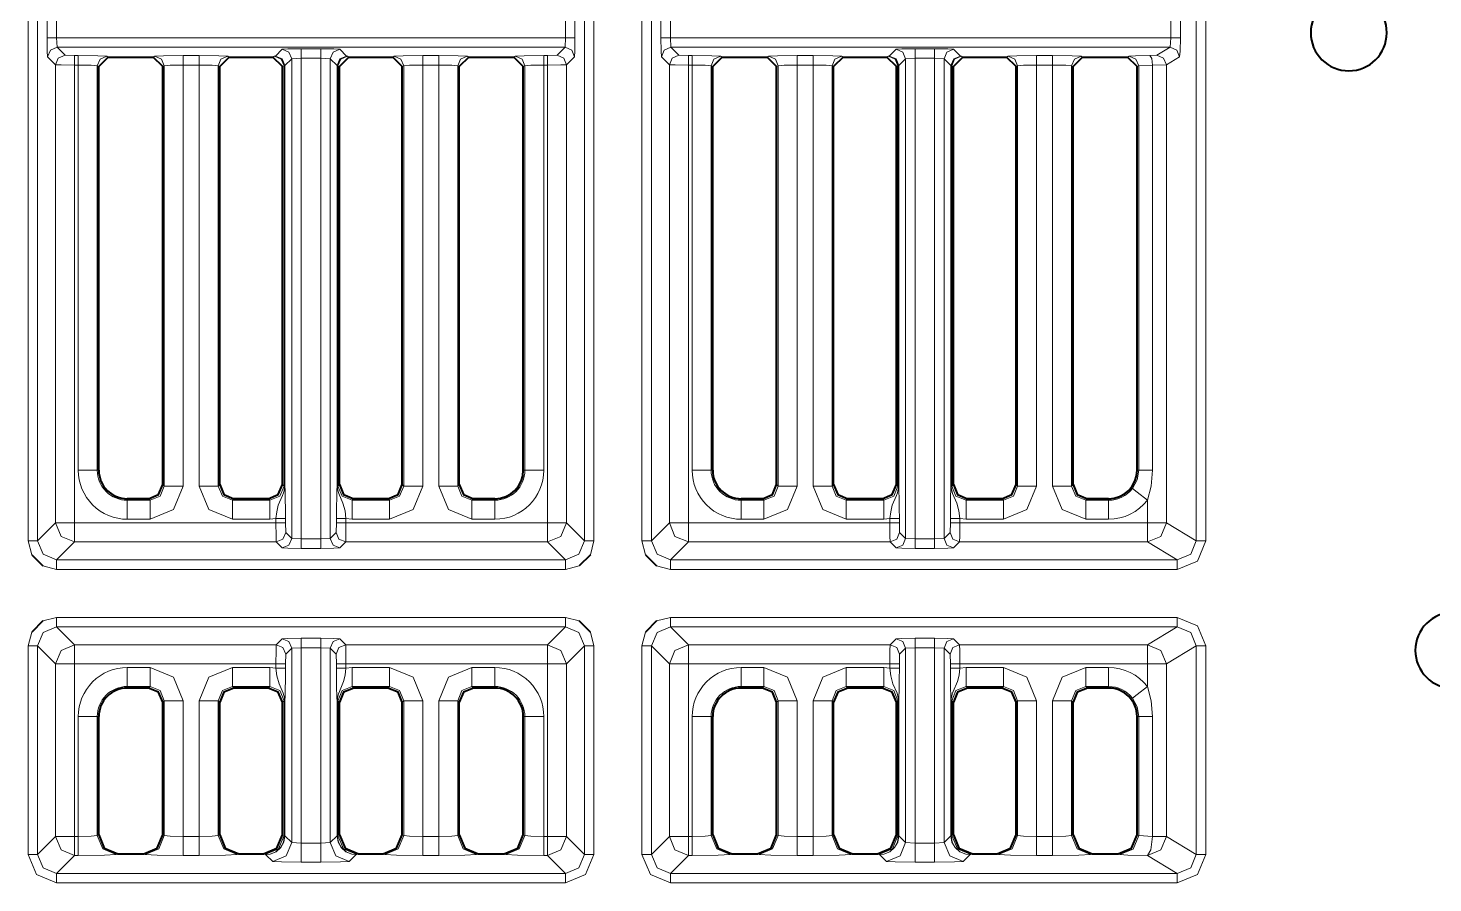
# Model space of a CAD drawing. Header units: millimetres. Extents: x 0 to 2941, y -405 to 1422.
# Drawn here: x 911.6 to 985.5, y 273.5 to 318.4 of the extents above; entities that cross this region are included whole.
import ezdxf

# ---------------------------------------------------------------- set-up
doc = ezdxf.new("R2010")
doc.units = ezdxf.units.MM
doc.layers.add('FINE', color=9, linetype='Continuous')
doc.layers.add('OUTLINE', color=7, linetype='Continuous')

msp = doc.modelspace()

# ---------------------------------------------------------------- linework, layer by layer
at = {"layer": 'FINE', "lineweight": 9}
for p, q in [((911.58, 291.453), (911.58, 346.033)), ((912.08, 346.178), (912.08, 291.453)), ((973.044, 291.452), (973.044, 346.179)), ((912.578, 317.927), (912.578, 318.953)), ((940.355, 318.953), (940.355, 317.927)), ((944.878, 317.927), (944.878, 318.953)), ((945.378, 318.953), (945.378, 317.927)), ((971.713, 317.927), (971.713, 318.953)), ((972.213, 318.953), (972.213, 317.927)), ((913.078, 317.927), (913.103, 317.428)), ((939.83, 317.428), (939.856, 317.927)), ((945.378, 317.927), (945.403, 317.428)), ((945.378, 317.927), (971.713, 317.927)), ((971.671, 317.428), (971.713, 317.927)), ((913.103, 317.428), (913.523, 317.008)), ((924.594, 316.966), (924.951, 317.323)), ((925.951, 317.348), (926.977, 317.348)), ((927.976, 317.323), (928.333, 316.966)), ((945.403, 317.428), (945.823, 317.008)), ((956.894, 316.966), (957.251, 317.323)), ((958.251, 317.348), (959.276, 317.348)), ((960.276, 317.323), (960.633, 316.966)), ((913.023, 316.508), (912.603, 316.928)), ((913.023, 292.397), (913.023, 316.508)), ((913.523, 317.008), (914.023, 316.995)), ((914.023, 316.995), (914.219, 316.995)), ((914.219, 295.172), (914.219, 316.495)), ((915.299, 316.417), (915.217, 316.458)), ((915.717, 316.958), (915.799, 316.917)), ((919.743, 316.995), (920.584, 316.995)), ((919.743, 316.495), (919.743, 294.34)), ((921.582, 316.458), (921.582, 294.34)), ((921.664, 316.417), (921.582, 316.458)), ((922.082, 316.958), (922.163, 316.917)), ((924.464, 316.917), (924.546, 316.958)), ((924.546, 316.958), (924.594, 316.966)), ((925.951, 316.849), (925.451, 316.823)), ((925.451, 291.582), (925.451, 316.823)), ((927.476, 316.823), (926.977, 316.849)), ((927.964, 316.417), (927.882, 316.458)), ((927.882, 316.458), (927.882, 294.34)), ((928.333, 316.966), (928.382, 316.958)), ((928.382, 316.958), (928.464, 316.917)), ((930.764, 316.917), (930.846, 316.958)), ((932.344, 316.495), (932.344, 294.34)), ((933.184, 316.495), (932.344, 316.495)), ((933.184, 294.34), (933.184, 316.495)), ((934.681, 316.958), (934.763, 316.917)), ((937.135, 316.917), (937.217, 316.958)), ((937.716, 316.458), (937.635, 316.417)), ((937.716, 295.172), (937.716, 316.458)), ((938.715, 316.995), (938.91, 316.995)), ((938.91, 316.995), (939.41, 317.008)), ((940.33, 316.928), (939.91, 316.508)), ((939.91, 316.508), (939.91, 292.397)), ((945.323, 316.508), (944.903, 316.928)), ((945.323, 292.397), (945.323, 316.508)), ((945.823, 317.008), (946.323, 316.995)), ((946.323, 316.995), (946.519, 316.995)), ((946.323, 316.495), (946.323, 292.397)), ((946.519, 316.495), (946.323, 316.495)), ((946.519, 295.172), (946.519, 316.495)), ((947.517, 316.458), (947.517, 295.172)), ((947.599, 316.417), (947.517, 316.458)), ((948.016, 316.958), (948.099, 316.917)), ((950.463, 316.917), (950.546, 316.958)), ((952.043, 316.995), (952.884, 316.995)), ((952.884, 316.495), (952.043, 316.495)), ((952.043, 316.495), (952.043, 294.34)), ((952.884, 294.34), (952.884, 316.495)), ((953.963, 316.417), (953.882, 316.458)), ((953.882, 316.458), (953.882, 294.34)), ((954.382, 316.958), (954.464, 316.917)), ((956.764, 316.917), (956.846, 316.958)), ((956.846, 316.958), (956.894, 316.966)), ((957.345, 316.458), (957.263, 316.417)), ((957.377, 316.466), (957.345, 316.458)), ((957.345, 294.34), (957.345, 316.458)), ((957.377, 294.34), (957.377, 316.466)), ((957.751, 316.823), (957.394, 316.466)), ((957.394, 316.466), (957.394, 294.34)), ((958.251, 316.849), (957.751, 316.823)), ((957.751, 291.582), (957.751, 316.823)), ((958.251, 316.849), (958.251, 291.556)), ((959.276, 316.849), (958.251, 316.849)), ((959.276, 291.556), (959.276, 316.849)), ((959.776, 316.823), (959.276, 316.849)), ((960.134, 294.34), (960.134, 316.466)), ((960.15, 316.466), (960.15, 294.34)), ((960.182, 316.458), (960.15, 316.466)), ((960.633, 316.966), (960.681, 316.958)), ((960.681, 316.958), (960.764, 316.917)), ((963.064, 316.917), (963.146, 316.958)), ((963.645, 316.458), (963.564, 316.417)), ((963.645, 294.34), (963.645, 316.458)), ((964.643, 316.995), (965.483, 316.995)), ((965.483, 316.495), (964.643, 316.495)), ((964.643, 316.495), (964.643, 294.34)), ((965.483, 294.34), (965.483, 316.495)), ((966.981, 316.958), (967.064, 316.917)), ((969.429, 316.917), (969.515, 316.96)), ((970.015, 316.46), (969.929, 316.417)), ((970.742, 316.496), (970.015, 316.46)), ((970.015, 295.172), (970.015, 316.46)), ((970.606, 316.995), (970.97, 317.008)), ((971.47, 316.507), (970.742, 316.496)), ((970.742, 316.496), (970.742, 295.172)), ((972.17, 316.928), (971.47, 316.507)), ((971.47, 316.507), (971.47, 292.397)), ((937.635, 295.172), (937.716, 295.172)), ((947.517, 295.172), (947.599, 295.172)), ((969.929, 295.172), (970.015, 295.172)), ((918.664, 294.421), (918.745, 294.34)), ((921.582, 294.34), (921.664, 294.421)), ((924.964, 294.421), (925.045, 294.34)), ((927.882, 294.34), (927.964, 294.421)), ((931.264, 294.421), (931.345, 294.34)), ((950.963, 294.421), (951.045, 294.34)), ((953.882, 294.34), (953.963, 294.421)), ((957.263, 294.421), (957.345, 294.34)), ((960.182, 294.34), (960.263, 294.421)), ((963.564, 294.421), (963.645, 294.34)), ((966.482, 294.34), (966.564, 294.421)), ((922.413, 293.672), (922.331, 293.591)), ((935.013, 293.672), (934.931, 293.591)), ((934.931, 293.591), (936.135, 293.591)), ((936.135, 293.591), (936.135, 293.672)), ((949.099, 293.672), (949.099, 293.591)), ((949.099, 293.591), (950.296, 293.591)), ((950.296, 293.591), (950.215, 293.672)), ((954.712, 293.672), (954.631, 293.591)), ((954.631, 293.591), (956.596, 293.591)), ((956.596, 293.591), (956.514, 293.672)), ((967.313, 293.672), (967.231, 293.591)), ((967.231, 293.591), (968.429, 293.591)), ((968.429, 293.591), (968.429, 293.672)), ((970.471, 292.397), (970.471, 293.595)), ((912.08, 291.453), (913.023, 292.397)), ((917.996, 292.592), (916.799, 292.592)), ((924.296, 292.592), (922.331, 292.592)), ((924.623, 292.623), (924.296, 292.592)), ((925.123, 292.623), (925.123, 292.397)), ((925.123, 292.397), (925.136, 291.897)), ((927.792, 291.897), (927.804, 292.397)), ((927.804, 292.397), (927.804, 292.623)), ((928.631, 292.592), (928.304, 292.623)), ((930.596, 292.592), (928.631, 292.592)), ((936.135, 292.592), (934.931, 292.592)), ((939.91, 292.397), (940.854, 291.453)), ((950.296, 292.592), (949.099, 292.592)), ((956.596, 292.592), (954.631, 292.592)), ((956.923, 292.623), (956.596, 292.592)), ((957.423, 292.623), (957.423, 292.397)), ((957.423, 292.397), (957.435, 291.897)), ((960.091, 291.897), (960.104, 292.397)), ((960.104, 292.397), (960.104, 292.623)), ((960.604, 292.623), (960.604, 292.397)), ((960.931, 292.592), (960.604, 292.623)), ((960.604, 292.397), (970.471, 292.397)), ((962.896, 292.592), (960.931, 292.592)), ((968.429, 292.592), (967.231, 292.592)), ((971.47, 292.397), (973.044, 291.452)), ((911.768, 290.726), (911.58, 291.453)), ((914.023, 291.397), (913.079, 290.453)), ((924.636, 291.397), (914.023, 291.397)), ((924.951, 291.082), (924.636, 291.397)), ((925.136, 291.897), (925.451, 291.582)), ((925.451, 291.582), (925.951, 291.556)), ((926.977, 291.556), (927.476, 291.582)), ((927.476, 291.582), (927.792, 291.897)), ((928.291, 291.397), (927.976, 291.082)), ((938.91, 291.397), (928.291, 291.397)), ((939.854, 290.453), (938.91, 291.397)), ((946.323, 291.397), (945.379, 290.453)), ((956.936, 291.397), (946.323, 291.397)), ((957.251, 291.082), (956.936, 291.397)), ((957.435, 291.897), (957.751, 291.582)), ((957.751, 291.582), (958.251, 291.556)), ((958.251, 291.556), (959.276, 291.556)), ((959.276, 291.556), (959.776, 291.582)), ((960.591, 291.397), (960.276, 291.082)), ((970.471, 291.397), (960.591, 291.397)), ((972.044, 290.453), (970.471, 291.397)), ((926.977, 291.056), (925.951, 291.056)), ((959.276, 291.056), (958.251, 291.056)), ((913.079, 289.954), (912.352, 290.141)), ((913.079, 290.453), (939.854, 290.453)), ((939.854, 289.954), (913.079, 289.954)), ((940.581, 290.141), (939.854, 289.954)), ((945.379, 289.954), (944.652, 290.141)), ((945.379, 290.453), (972.044, 290.453)), ((972.044, 289.954), (945.379, 289.954)), ((912.352, 287.239), (913.079, 287.427)), ((939.854, 286.927), (913.079, 286.927)), ((913.079, 286.927), (914.023, 285.984)), ((944.652, 287.239), (945.379, 287.427)), ((970.471, 285.984), (972.044, 286.927)), ((911.58, 285.928), (911.768, 286.655)), ((925.951, 286.325), (926.977, 286.325)), ((927.976, 286.299), (928.291, 285.984)), ((941.165, 286.655), (941.354, 285.928)), ((943.88, 285.928), (944.068, 286.655)), ((958.251, 286.325), (959.276, 286.325)), ((960.276, 286.299), (960.591, 285.984)), ((911.58, 274.953), (911.58, 285.928)), ((912.08, 285.928), (912.08, 274.953)), ((913.023, 284.984), (912.08, 285.928)), ((914.023, 285.984), (924.636, 285.984)), ((925.136, 285.484), (925.123, 284.984)), ((925.451, 285.799), (925.136, 285.484)), ((925.951, 285.825), (925.451, 285.799)), ((925.451, 275.581), (925.451, 285.799)), ((926.977, 275.543), (926.977, 285.825)), ((927.476, 285.799), (927.476, 275.581)), ((927.792, 285.484), (927.476, 285.799)), ((927.804, 284.984), (927.792, 285.484)), ((940.854, 285.928), (939.91, 284.984)), ((940.854, 274.953), (940.854, 285.928)), ((943.88, 274.953), (943.88, 285.928)), ((944.38, 285.928), (944.38, 274.953)), ((945.323, 284.984), (944.38, 285.928)), ((946.323, 285.984), (956.936, 285.984)), ((957.435, 285.484), (957.423, 284.984)), ((957.751, 285.799), (957.435, 285.484)), ((958.251, 285.825), (957.751, 285.799)), ((959.276, 285.825), (958.251, 285.825)), ((959.776, 285.799), (959.276, 285.825)), ((959.776, 285.799), (959.776, 275.581)), ((960.091, 285.484), (959.776, 285.799)), ((960.104, 284.984), (960.091, 285.484)), ((960.591, 285.984), (970.471, 285.984)), ((973.044, 285.928), (971.47, 284.984)), ((973.044, 274.952), (973.044, 285.928)), ((973.544, 285.928), (973.544, 274.952)), ((913.023, 275.897), (913.023, 284.984)), ((914.023, 284.984), (914.023, 275.897)), ((916.799, 284.788), (917.996, 284.788)), ((922.331, 284.788), (924.296, 284.788)), ((924.296, 284.788), (924.623, 284.757)), ((925.123, 284.984), (925.123, 284.757)), ((927.804, 284.757), (927.804, 284.984)), ((928.304, 284.757), (928.631, 284.788)), ((928.631, 284.788), (930.596, 284.788)), ((934.931, 284.788), (936.135, 284.788)), ((939.91, 284.984), (939.91, 275.897)), ((945.323, 275.897), (945.323, 284.984)), ((946.323, 284.984), (946.323, 275.897)), ((949.099, 284.788), (950.296, 284.788)), ((954.631, 284.788), (956.596, 284.788)), ((956.596, 284.788), (956.923, 284.757)), ((957.423, 284.984), (957.423, 284.757)), ((960.104, 284.757), (960.104, 284.984)), ((970.471, 284.984), (960.604, 284.984)), ((960.604, 284.984), (960.604, 284.757)), ((960.604, 284.757), (960.931, 284.788)), ((960.931, 284.788), (962.896, 284.788)), ((967.231, 284.788), (968.429, 284.788)), ((970.471, 283.786), (970.471, 284.984)), ((917.996, 283.79), (916.799, 283.79)), ((916.799, 283.79), (916.799, 283.708)), ((917.915, 283.708), (917.996, 283.79)), ((922.331, 283.79), (922.413, 283.708)), ((924.296, 283.79), (922.331, 283.79)), ((924.215, 283.708), (924.296, 283.79)), ((930.596, 283.79), (928.631, 283.79)), ((928.631, 283.79), (928.713, 283.708)), ((930.515, 283.708), (930.596, 283.79)), ((936.135, 283.79), (934.931, 283.79)), ((934.931, 283.79), (935.013, 283.708)), ((936.135, 283.708), (936.135, 283.79)), ((949.099, 283.79), (949.099, 283.708)), ((950.296, 283.79), (949.099, 283.79)), ((950.215, 283.708), (950.296, 283.79)), ((968.429, 283.79), (967.231, 283.79)), ((967.231, 283.79), (967.313, 283.708)), ((968.429, 283.708), (968.429, 283.79)), ((918.745, 283.041), (918.664, 282.959)), ((918.745, 275.946), (918.745, 283.041)), ((919.743, 283.041), (919.743, 275.897)), ((920.584, 275.897), (920.584, 283.041)), ((921.582, 283.041), (921.582, 275.946)), ((921.664, 282.959), (921.582, 283.041)), ((925.045, 283.041), (924.964, 282.959)), ((925.045, 275.946), (925.045, 283.041)), ((927.833, 275.939), (927.833, 283.041)), ((927.964, 282.959), (927.882, 283.041)), ((931.345, 283.041), (931.264, 282.959)), ((931.345, 275.946), (931.345, 283.041)), ((934.182, 283.041), (934.182, 275.946)), ((934.264, 282.959), (934.182, 283.041)), ((951.045, 283.041), (950.963, 282.959)), ((952.884, 275.897), (952.884, 283.041)), ((953.882, 283.041), (953.882, 275.946)), ((953.963, 282.959), (953.882, 283.041)), ((957.345, 283.041), (957.263, 282.959)), ((957.345, 275.946), (957.345, 283.041)), ((957.377, 275.939), (957.377, 283.041)), ((960.134, 275.939), (960.134, 283.041)), ((960.15, 283.041), (960.15, 275.939)), ((960.182, 283.041), (960.182, 275.946)), ((960.263, 282.959), (960.182, 283.041)), ((963.645, 283.041), (963.564, 282.959)), ((966.564, 282.959), (966.482, 283.041)), ((915.217, 282.208), (915.217, 275.946)), ((915.299, 282.208), (915.217, 282.208)), ((937.716, 282.208), (937.635, 282.208)), ((947.517, 282.208), (947.517, 275.946)), ((947.599, 282.208), (947.517, 282.208)), ((970.015, 282.208), (969.929, 282.208)), ((970.015, 275.944), (970.015, 282.208)), ((912.08, 274.953), (913.023, 275.897)), ((915.217, 275.946), (915.299, 275.987)), ((918.664, 275.987), (918.745, 275.946)), ((919.743, 275.897), (920.584, 275.897)), ((921.582, 275.946), (921.664, 275.987)), ((924.964, 275.987), (925.045, 275.946)), ((925.045, 275.946), (925.077, 275.935)), ((925.077, 275.935), (925.077, 275.939)), ((927.476, 275.581), (927.833, 275.939)), ((927.85, 275.935), (927.882, 275.946)), ((927.85, 275.939), (927.85, 275.935)), ((931.264, 275.987), (931.345, 275.946)), ((934.182, 275.946), (934.264, 275.987)), ((939.91, 275.897), (940.854, 274.953)), ((944.38, 274.953), (945.323, 275.897)), ((947.517, 275.946), (947.599, 275.987)), ((953.882, 275.946), (953.963, 275.987)), ((957.263, 275.987), (957.345, 275.946)), ((957.345, 275.946), (957.377, 275.935)), ((957.377, 275.935), (957.377, 275.939)), ((959.776, 275.581), (960.134, 275.939)), ((960.134, 275.933), (960.134, 275.939)), ((960.15, 275.935), (960.182, 275.946)), ((960.15, 275.939), (960.15, 275.935)), ((960.182, 275.946), (960.263, 275.987)), ((969.929, 275.987), (970.015, 275.944)), ((970.015, 275.944), (970.742, 275.897)), ((916.299, 274.988), (916.216, 274.947)), ((917.746, 274.947), (917.663, 274.988)), ((922.664, 274.988), (922.581, 274.947)), ((924.046, 274.947), (923.964, 274.988)), ((925.451, 275.581), (925.951, 275.543)), ((926.977, 275.543), (927.476, 275.581)), ((928.964, 274.988), (928.881, 274.947)), ((930.346, 274.947), (930.264, 274.988)), ((935.264, 274.988), (935.181, 274.947)), ((936.717, 274.947), (936.635, 274.988)), ((948.599, 274.988), (948.516, 274.947)), ((950.046, 274.947), (949.963, 274.988)), ((954.964, 274.988), (954.881, 274.947)), ((956.346, 274.947), (956.264, 274.988)), ((957.751, 275.581), (958.251, 275.543)), ((959.276, 275.543), (959.776, 275.581)), ((961.264, 274.988), (961.181, 274.947)), ((962.646, 274.947), (962.564, 274.988)), ((967.564, 274.988), (967.481, 274.947)), ((969.016, 274.945), (968.929, 274.988)), ((914.023, 274.897), (913.079, 273.953)), ((914.219, 274.897), (914.023, 274.897)), ((920.584, 274.897), (919.743, 274.897)), ((924.095, 274.937), (924.046, 274.947)), ((924.451, 274.582), (924.095, 274.937)), ((926.977, 274.543), (925.951, 274.543)), ((928.832, 274.937), (928.476, 274.582)), ((928.881, 274.947), (928.832, 274.937)), ((933.184, 274.897), (932.344, 274.897)), ((938.91, 274.897), (938.715, 274.897)), ((939.854, 273.953), (938.91, 274.897)), ((946.323, 274.897), (945.379, 273.953)), ((946.519, 274.897), (946.323, 274.897)), ((952.884, 274.897), (952.043, 274.897)), ((956.395, 274.937), (956.346, 274.947)), ((956.751, 274.582), (956.395, 274.937)), ((959.276, 274.543), (958.251, 274.543)), ((961.132, 274.937), (960.776, 274.582)), ((961.181, 274.947), (961.132, 274.937)), ((965.483, 274.897), (964.643, 274.897)), ((972.044, 273.953), (970.471, 274.897)), ((913.079, 273.953), (939.854, 273.953)), ((945.379, 273.953), (972.044, 273.953)), ((972.044, 273.453), (945.379, 273.453))]:
    msp.add_line(p, q, dxfattribs=at)
for points in [[(945.379, 347.677), (972.044, 347.677), (973.105, 347.239), (973.544, 346.179), (973.544, 291.452)], [(940.854, 291.453), (940.854, 346.178), (939.91, 345.234)], [(941.354, 346.033), (941.354, 291.453), (941.165, 290.726)], [(944.068, 290.726), (943.88, 291.453), (943.88, 346.033)], [(944.38, 346.178), (944.38, 291.453), (945.323, 292.397)], [(913.078, 318.953), (913.078, 317.927), (939.856, 317.927), (939.856, 318.953)], [(912.578, 317.927), (912.729, 317.927), (913.078, 317.927)], [(912.603, 316.928), (912.585, 317.23), (912.578, 317.927)], [(939.856, 317.927), (940.204, 317.927), (940.355, 317.927)], [(940.355, 317.927), (940.348, 317.23), (940.33, 316.928)], [(944.878, 317.927), (945.029, 317.927), (945.378, 317.927)], [(944.903, 316.928), (944.885, 317.23), (944.878, 317.927)], [(972.213, 317.927), (972.059, 317.927), (971.713, 317.927)], [(972.213, 317.927), (972.2, 317.23), (972.17, 316.928)], [(912.603, 316.928), (912.75, 317.281), (913.103, 317.428)], [(939.41, 317.008), (939.83, 317.428), (913.103, 317.428)], [(924.951, 317.323), (925.253, 317.341), (925.951, 317.348)], [(924.951, 317.323), (925.304, 317.176), (925.451, 316.823)], [(925.951, 317.348), (925.951, 317.197), (925.951, 316.849)], [(926.977, 317.348), (926.977, 317.197), (926.977, 316.849)], [(926.977, 317.348), (927.674, 317.341), (927.976, 317.323)], [(927.976, 317.323), (927.623, 317.176), (927.476, 316.823)], [(939.83, 317.428), (940.183, 317.281), (940.33, 316.928)], [(944.903, 316.928), (945.05, 317.281), (945.403, 317.428)], [(970.97, 317.008), (971.671, 317.428), (945.403, 317.428)], [(957.251, 317.323), (957.553, 317.341), (958.251, 317.348)], [(957.751, 316.823), (957.604, 317.176), (957.251, 317.323)], [(958.251, 316.849), (958.251, 317.197), (958.251, 317.348)], [(959.276, 316.849), (959.276, 317.197), (959.276, 317.348)], [(959.276, 317.348), (959.974, 317.341), (960.276, 317.323)], [(959.776, 316.823), (959.923, 317.176), (960.276, 317.323)], [(972.17, 316.928), (972.024, 317.281), (971.671, 317.428)], [(913.023, 316.508), (913.17, 316.861), (913.523, 317.008)], [(914.023, 316.495), (913.325, 316.499), (913.023, 316.508)], [(914.023, 316.495), (914.023, 316.844), (914.023, 316.995)], [(914.219, 316.495), (914.023, 316.495), (914.023, 292.397), (924.623, 292.397), (924.623, 292.623)], [(914.219, 316.495), (914.219, 316.844), (914.219, 316.995)], [(914.219, 316.995), (915.251, 316.984), (915.717, 316.958)], [(915.217, 316.458), (914.907, 316.484), (914.219, 316.495)], [(915.217, 316.458), (915.364, 316.811), (915.717, 316.958)], [(915.217, 316.458), (915.217, 295.172), (915.299, 295.172)], [(918.164, 316.917), (918.246, 316.958), (918.711, 316.984), (919.743, 316.995)], [(918.246, 316.958), (918.598, 316.811), (918.745, 316.458)], [(918.745, 294.34), (918.745, 316.458), (918.664, 316.417)], [(919.743, 316.495), (919.055, 316.484), (918.745, 316.458)], [(919.743, 316.995), (919.743, 316.844), (919.743, 316.495)], [(920.584, 294.34), (920.584, 316.495), (919.743, 316.495)], [(920.584, 316.495), (920.584, 316.844), (920.584, 316.995)], [(920.584, 316.995), (921.616, 316.984), (922.082, 316.958)], [(921.582, 316.458), (921.272, 316.484), (920.584, 316.495)], [(921.582, 316.458), (921.729, 316.811), (922.082, 316.958)], [(924.546, 316.958), (924.898, 316.811), (925.045, 316.458)], [(924.594, 316.966), (924.934, 316.818), (925.077, 316.466)], [(924.594, 316.966), (924.947, 316.819), (925.094, 316.466)], [(925.045, 294.34), (925.045, 316.458), (924.964, 316.417)], [(925.077, 294.34), (925.077, 316.466), (925.045, 316.458)], [(925.094, 316.466), (925.089, 316.466), (925.077, 316.466)], [(925.451, 316.823), (925.094, 316.466), (925.094, 294.34)], [(927.833, 294.34), (927.833, 316.466), (927.476, 316.823), (927.476, 291.582)], [(928.333, 316.966), (927.98, 316.819), (927.833, 316.466)], [(927.85, 316.466), (927.838, 316.466), (927.833, 316.466)], [(928.333, 316.966), (927.993, 316.818), (927.85, 316.466)], [(927.882, 316.458), (927.85, 316.466), (927.85, 294.34)], [(928.382, 316.958), (928.029, 316.811), (927.882, 316.458)], [(928.304, 292.623), (928.304, 292.397), (938.91, 292.397), (938.91, 316.495)], [(930.846, 316.958), (931.311, 316.984), (932.344, 316.995), (933.184, 316.995)], [(930.846, 316.958), (931.198, 316.811), (931.345, 316.458)], [(931.345, 294.34), (931.345, 316.458), (931.264, 316.417)], [(932.344, 316.495), (931.655, 316.484), (931.345, 316.458)], [(932.344, 316.995), (932.344, 316.844), (932.344, 316.495)], [(933.184, 316.995), (933.184, 316.844), (933.184, 316.495)], [(933.184, 316.995), (934.216, 316.984), (934.681, 316.958)], [(934.182, 316.458), (933.872, 316.484), (933.184, 316.495)], [(934.182, 316.458), (934.329, 316.811), (934.681, 316.958)], [(934.264, 316.417), (934.182, 316.458), (934.182, 294.34), (934.264, 294.421)], [(937.217, 316.958), (937.682, 316.984), (938.715, 316.995)], [(937.217, 316.958), (937.569, 316.811), (937.716, 316.458)], [(938.715, 316.495), (938.026, 316.484), (937.716, 316.458)], [(938.715, 316.995), (938.715, 316.844), (938.715, 316.495)], [(938.91, 316.495), (938.715, 316.495), (938.715, 295.172)], [(938.91, 316.995), (938.91, 316.844), (938.91, 316.495)], [(939.91, 316.508), (939.608, 316.499), (938.91, 316.495)], [(939.41, 317.008), (939.763, 316.861), (939.91, 316.508)], [(945.323, 316.508), (945.47, 316.861), (945.823, 317.008)], [(946.323, 316.495), (945.625, 316.499), (945.323, 316.508)], [(946.323, 316.495), (946.323, 316.844), (946.323, 316.995)], [(946.519, 316.495), (946.519, 316.844), (946.519, 316.995)], [(946.519, 316.995), (947.551, 316.984), (948.016, 316.958)], [(947.517, 316.458), (947.207, 316.484), (946.519, 316.495)], [(947.517, 316.458), (947.664, 316.811), (948.016, 316.958)], [(950.546, 316.958), (951.011, 316.984), (952.043, 316.995)], [(950.546, 316.958), (950.898, 316.811), (951.045, 316.458)], [(951.045, 294.34), (951.045, 316.458), (950.963, 316.417)], [(952.043, 316.495), (951.355, 316.484), (951.045, 316.458)], [(952.043, 316.995), (952.043, 316.844), (952.043, 316.495)], [(952.884, 316.995), (952.884, 316.844), (952.884, 316.495)], [(952.884, 316.995), (953.916, 316.984), (954.382, 316.958)], [(953.882, 316.458), (953.572, 316.484), (952.884, 316.495)], [(954.382, 316.958), (954.029, 316.811), (953.882, 316.458)], [(957.345, 316.458), (957.198, 316.811), (956.846, 316.958)], [(957.394, 316.466), (957.247, 316.819), (956.894, 316.966)], [(957.377, 316.466), (957.234, 316.818), (956.894, 316.966)], [(957.394, 316.466), (957.389, 316.466), (957.377, 316.466)], [(960.134, 316.466), (959.776, 316.823), (959.776, 291.582), (960.091, 291.897)], [(960.134, 316.466), (960.28, 316.819), (960.633, 316.966)], [(960.15, 316.466), (960.138, 316.466), (960.134, 316.466)], [(960.15, 316.466), (960.293, 316.818), (960.633, 316.966)], [(960.182, 316.458), (960.329, 316.811), (960.681, 316.958)], [(960.263, 316.417), (960.182, 316.458), (960.182, 294.34)], [(963.146, 316.958), (963.611, 316.984), (964.643, 316.995)], [(963.146, 316.958), (963.498, 316.811), (963.645, 316.458)], [(964.643, 316.495), (963.955, 316.484), (963.645, 316.458)], [(964.643, 316.995), (964.643, 316.844), (964.643, 316.495)], [(965.483, 316.995), (965.483, 316.844), (965.483, 316.495)], [(965.483, 316.995), (966.516, 316.984), (966.981, 316.958)], [(966.482, 316.458), (966.172, 316.484), (965.483, 316.495)], [(966.981, 316.958), (966.629, 316.811), (966.482, 316.458)], [(966.564, 316.417), (966.482, 316.458), (966.482, 294.34)], [(969.515, 316.96), (969.841, 316.982), (970.606, 316.995)], [(970.015, 316.46), (969.868, 316.813), (969.515, 316.96)], [(970.742, 316.496), (970.701, 316.845), (970.606, 316.995)], [(971.47, 316.507), (971.323, 316.861), (970.97, 317.008)], [(915.217, 295.172), (914.907, 295.172), (914.219, 295.172)], [(938.715, 295.172), (938.026, 295.172), (937.716, 295.172)], [(946.519, 295.172), (947.207, 295.172), (947.517, 295.172)], [(969.68, 294.205), (969.927, 294.66), (970.015, 295.172)], [(970.742, 295.172), (970.232, 295.172), (970.015, 295.172)], [(970.742, 295.172), (970.671, 294.336), (970.471, 293.595)], [(917.996, 293.591), (918.527, 293.809), (918.745, 294.34)], [(919.743, 294.34), (919.232, 293.104), (917.996, 292.592)], [(919.743, 294.34), (919.055, 294.34), (918.745, 294.34)], [(921.582, 294.34), (921.272, 294.34), (920.584, 294.34)], [(922.331, 292.592), (921.095, 293.104), (920.584, 294.34)], [(921.582, 294.34), (921.8, 293.809), (922.331, 293.591)], [(924.296, 293.591), (924.827, 293.809), (925.045, 294.34)], [(924.623, 292.623), (924.666, 292.987), (924.744, 293.33), (924.969, 293.848), (925.02, 293.984), (925.049, 294.091), (925.072, 294.237), (925.076, 294.307), (925.077, 294.34)], [(925.077, 294.34), (925.056, 294.34), (925.045, 294.34)], [(925.094, 294.34), (925.089, 294.34), (925.077, 294.34)], [(925.094, 294.34), (925.094, 294.327), (925.094, 294.3), (925.095, 294.241), (925.097, 294.192), (925.099, 294.117), (925.114, 293.624), (925.12, 293.153), (925.123, 292.623)], [(927.804, 292.623), (927.807, 293.215), (927.817, 293.763), (927.83, 294.171), (927.833, 294.279), (927.833, 294.313), (927.833, 294.34)], [(927.833, 294.34), (927.838, 294.34), (927.85, 294.34)], [(927.882, 294.34), (927.871, 294.34), (927.85, 294.34)], [(927.85, 294.34), (927.852, 294.27), (927.861, 294.183), (927.921, 293.943), (928.143, 293.443), (928.254, 293.03), (928.304, 292.623)], [(927.882, 294.34), (928.1, 293.809), (928.631, 293.591)], [(930.596, 293.591), (931.127, 293.809), (931.345, 294.34)], [(932.344, 294.34), (931.832, 293.104), (930.596, 292.592)], [(932.344, 294.34), (931.655, 294.34), (931.345, 294.34)], [(934.182, 294.34), (933.872, 294.34), (933.184, 294.34)], [(934.931, 292.592), (933.695, 293.104), (933.184, 294.34)], [(934.182, 294.34), (934.4, 293.809), (934.931, 293.591)], [(950.296, 293.591), (950.827, 293.809), (951.045, 294.34)], [(952.043, 294.34), (951.532, 293.104), (950.296, 292.592)], [(951.045, 294.34), (951.355, 294.34), (952.043, 294.34)], [(953.882, 294.34), (953.572, 294.34), (952.884, 294.34)], [(954.631, 292.592), (953.395, 293.104), (952.884, 294.34)], [(953.882, 294.34), (954.1, 293.809), (954.631, 293.591)], [(956.596, 293.591), (957.127, 293.809), (957.345, 294.34)], [(956.923, 292.623), (956.966, 292.987), (957.044, 293.33), (957.269, 293.848), (957.32, 293.984), (957.349, 294.091), (957.372, 294.237), (957.376, 294.307), (957.377, 294.34), (957.356, 294.34), (957.345, 294.34)], [(957.377, 294.34), (957.389, 294.34), (957.394, 294.34)], [(957.394, 294.34), (957.394, 294.327), (957.394, 294.3), (957.395, 294.241), (957.397, 294.192), (957.399, 294.117), (957.414, 293.624), (957.42, 293.153), (957.423, 292.623)], [(960.104, 292.623), (960.107, 293.215), (960.117, 293.763), (960.13, 294.171), (960.133, 294.279), (960.133, 294.313), (960.134, 294.34)], [(960.15, 294.34), (960.138, 294.34), (960.134, 294.34)], [(960.15, 294.34), (960.152, 294.27), (960.161, 294.183), (960.221, 293.943), (960.443, 293.443), (960.554, 293.03), (960.604, 292.623)], [(960.182, 294.34), (960.171, 294.34), (960.15, 294.34)], [(960.182, 294.34), (960.4, 293.809), (960.931, 293.591)], [(962.896, 293.591), (963.427, 293.809), (963.645, 294.34)], [(964.643, 294.34), (964.132, 293.104), (962.896, 292.592)], [(964.643, 294.34), (963.955, 294.34), (963.645, 294.34)], [(965.483, 294.34), (966.172, 294.34), (966.482, 294.34)], [(967.231, 292.592), (965.995, 293.104), (965.483, 294.34)], [(966.482, 294.34), (966.7, 293.809), (967.231, 293.591)], [(970.471, 293.595), (969.926, 294.015), (969.68, 294.205)], [(916.799, 293.672), (916.799, 293.591), (917.996, 293.591), (917.915, 293.672)], [(916.799, 293.591), (916.799, 293.281), (916.799, 292.592)], [(917.996, 292.592), (917.996, 293.281), (917.996, 293.591)], [(922.331, 293.591), (924.296, 293.591), (924.215, 293.672)], [(922.331, 293.591), (922.331, 293.281), (922.331, 292.592)], [(924.296, 293.591), (924.296, 293.281), (924.296, 292.592)], [(928.713, 293.672), (928.631, 293.591), (930.596, 293.591), (930.515, 293.672)], [(928.631, 293.591), (928.631, 293.281), (928.631, 292.592)], [(930.596, 293.591), (930.596, 293.281), (930.596, 292.592)], [(934.931, 292.592), (934.931, 293.281), (934.931, 293.591)], [(936.135, 292.592), (936.135, 293.281), (936.135, 293.591)], [(949.099, 293.591), (949.099, 293.281), (949.099, 292.592)], [(950.296, 293.591), (950.296, 293.281), (950.296, 292.592)], [(954.631, 293.591), (954.631, 293.281), (954.631, 292.592)], [(956.596, 293.591), (956.596, 293.281), (956.596, 292.592)], [(961.013, 293.672), (960.931, 293.591), (962.896, 293.591), (962.814, 293.672)], [(960.931, 293.591), (960.931, 293.281), (960.931, 292.592)], [(962.896, 293.591), (962.896, 293.281), (962.896, 292.592)], [(967.231, 292.592), (967.231, 293.281), (967.231, 293.591)], [(968.429, 292.592), (968.429, 293.281), (968.429, 293.591)], [(914.023, 291.397), (913.316, 291.69), (913.023, 292.397)], [(914.023, 292.397), (913.325, 292.397), (913.023, 292.397)], [(914.023, 291.397), (914.023, 291.699), (914.023, 292.397)], [(925.123, 292.623), (924.972, 292.623), (924.623, 292.623)], [(925.123, 292.397), (924.972, 292.397), (924.623, 292.397)], [(924.636, 291.397), (924.627, 291.699), (924.623, 292.397)], [(927.804, 292.623), (927.955, 292.623), (928.304, 292.623)], [(927.804, 292.397), (927.955, 292.397), (928.304, 292.397)], [(928.304, 292.397), (928.3, 291.699), (928.291, 291.397)], [(938.91, 291.397), (938.91, 291.699), (938.91, 292.397)], [(939.91, 292.397), (939.617, 291.69), (938.91, 291.397)], [(939.91, 292.397), (939.608, 292.397), (938.91, 292.397)], [(946.323, 291.397), (945.616, 291.69), (945.323, 292.397)], [(946.323, 292.397), (945.625, 292.397), (945.323, 292.397)], [(946.323, 292.397), (956.923, 292.397), (956.923, 292.623)], [(946.323, 292.397), (946.323, 291.699), (946.323, 291.397)], [(956.923, 292.623), (957.272, 292.623), (957.423, 292.623)], [(956.923, 292.397), (957.272, 292.397), (957.423, 292.397)], [(956.936, 291.397), (956.927, 291.699), (956.923, 292.397)], [(960.604, 292.623), (960.255, 292.623), (960.104, 292.623)], [(960.604, 292.397), (960.255, 292.397), (960.104, 292.397)], [(960.604, 292.397), (960.6, 291.699), (960.591, 291.397)], [(970.471, 292.397), (970.471, 291.699), (970.471, 291.397)], [(971.47, 292.397), (971.177, 291.69), (970.471, 291.397)], [(970.471, 292.397), (971.162, 292.397), (971.47, 292.397)], [(912.08, 291.453), (911.929, 291.453), (911.58, 291.453)], [(912.08, 291.453), (912.372, 290.746), (913.079, 290.453)], [(925.136, 291.897), (924.989, 291.544), (924.636, 291.397)], [(925.451, 291.582), (925.304, 291.228), (924.951, 291.082)], [(925.951, 291.556), (925.951, 291.207), (925.951, 291.056)], [(926.977, 291.556), (926.977, 291.207), (926.977, 291.056)], [(927.476, 291.582), (927.623, 291.228), (927.976, 291.082)], [(927.792, 291.897), (927.938, 291.544), (928.291, 291.397)], [(939.854, 290.453), (940.561, 290.746), (940.854, 291.453)], [(941.354, 291.453), (941.005, 291.453), (940.854, 291.453)], [(944.38, 291.453), (944.229, 291.453), (943.88, 291.453)], [(944.38, 291.453), (944.672, 290.746), (945.379, 290.453)], [(956.936, 291.397), (957.289, 291.544), (957.435, 291.897)], [(957.251, 291.082), (957.604, 291.228), (957.751, 291.582)], [(958.251, 291.056), (958.251, 291.207), (958.251, 291.556)], [(959.276, 291.056), (959.276, 291.207), (959.276, 291.556)], [(960.276, 291.082), (959.923, 291.228), (959.776, 291.582)], [(960.591, 291.397), (960.238, 291.544), (960.091, 291.897)], [(972.044, 290.453), (972.752, 290.746), (973.044, 291.452)], [(973.544, 291.452), (973.105, 290.392), (972.044, 289.954)], [(973.544, 291.452), (973.198, 291.452), (973.044, 291.452)], [(925.951, 291.056), (925.253, 291.064), (924.951, 291.082)], [(927.976, 291.082), (927.674, 291.064), (926.977, 291.056)], [(958.251, 291.056), (957.553, 291.064), (957.251, 291.082)], [(960.276, 291.082), (959.974, 291.064), (959.276, 291.056)], [(913.079, 289.954), (913.079, 290.303), (913.079, 290.453)], [(939.854, 289.954), (939.854, 290.303), (939.854, 290.453)], [(945.379, 289.954), (945.379, 290.303), (945.379, 290.453)], [(972.044, 289.954), (972.044, 290.303), (972.044, 290.453)], [(913.079, 286.927), (912.372, 286.635), (912.08, 285.928)], [(913.079, 286.927), (913.079, 287.078), (913.079, 287.427)], [(913.079, 287.427), (939.854, 287.427), (940.581, 287.239)], [(928.291, 285.984), (938.91, 285.984), (939.854, 286.927)], [(939.854, 286.927), (939.854, 287.078), (939.854, 287.427)], [(940.854, 285.928), (940.561, 286.635), (939.854, 286.927)], [(945.379, 286.927), (944.672, 286.635), (944.38, 285.928)], [(945.379, 286.927), (945.379, 287.078), (945.379, 287.427)], [(945.379, 287.427), (972.044, 287.427), (973.105, 286.989), (973.544, 285.928)], [(972.044, 286.927), (945.379, 286.927), (946.323, 285.984)], [(972.044, 286.927), (972.044, 287.078), (972.044, 287.427)], [(973.044, 285.928), (972.752, 286.635), (972.044, 286.927)], [(924.636, 285.984), (924.951, 286.299), (925.253, 286.317), (925.951, 286.325)], [(924.951, 286.299), (925.304, 286.152), (925.451, 285.799)], [(925.951, 285.825), (925.951, 286.174), (925.951, 286.325)], [(926.977, 285.825), (926.977, 286.174), (926.977, 286.325)], [(926.977, 286.325), (927.674, 286.317), (927.976, 286.299)], [(927.476, 285.799), (927.623, 286.152), (927.976, 286.299)], [(956.936, 285.984), (957.251, 286.299), (957.553, 286.317), (958.251, 286.325)], [(957.251, 286.299), (957.604, 286.152), (957.751, 285.799)], [(958.251, 285.825), (958.251, 286.174), (958.251, 286.325)], [(959.276, 285.825), (959.276, 286.174), (959.276, 286.325)], [(959.276, 286.325), (959.974, 286.317), (960.276, 286.299)], [(959.776, 285.799), (959.923, 286.152), (960.276, 286.299)], [(912.08, 285.928), (911.929, 285.928), (911.58, 285.928)], [(913.023, 284.984), (913.316, 285.691), (914.023, 285.984)], [(941.354, 285.928), (941.354, 274.953), (940.914, 273.892), (939.854, 273.453), (913.079, 273.453)], [(914.023, 284.984), (914.023, 285.682), (914.023, 285.984)], [(924.623, 284.984), (924.627, 285.682), (924.636, 285.984)], [(924.636, 285.984), (924.989, 285.837), (925.136, 285.484)], [(925.951, 285.825), (925.951, 275.543), (926.977, 275.543)], [(927.476, 285.799), (926.977, 285.825), (925.951, 285.825)], [(927.792, 285.484), (927.938, 285.837), (928.291, 285.984)], [(928.291, 285.984), (928.3, 285.682), (928.304, 284.984)], [(938.91, 284.984), (938.91, 285.682), (938.91, 285.984)], [(938.91, 285.984), (939.617, 285.691), (939.91, 284.984)], [(941.354, 285.928), (941.005, 285.928), (940.854, 285.928)], [(944.38, 285.928), (944.229, 285.928), (943.88, 285.928)], [(945.323, 284.984), (945.616, 285.691), (946.323, 285.984)], [(946.323, 285.984), (946.323, 285.682), (946.323, 284.984)], [(956.923, 284.984), (956.927, 285.682), (956.936, 285.984)], [(956.936, 285.984), (957.289, 285.837), (957.435, 285.484)], [(957.394, 283.041), (957.394, 275.939), (957.751, 275.581), (957.751, 285.799)], [(958.251, 285.825), (958.251, 275.543), (959.276, 275.543), (959.276, 285.825)], [(960.091, 285.484), (960.238, 285.837), (960.591, 285.984)], [(960.591, 285.984), (960.6, 285.682), (960.604, 284.984)], [(970.471, 285.984), (970.471, 285.682), (970.471, 284.984)], [(970.471, 285.984), (971.177, 285.69), (971.47, 284.984)], [(973.544, 285.928), (973.198, 285.928), (973.044, 285.928)], [(914.023, 284.984), (913.325, 284.984), (913.023, 284.984)], [(924.623, 284.757), (924.623, 284.984), (914.023, 284.984)], [(916.799, 284.788), (916.799, 284.1), (916.799, 283.79)], [(917.996, 283.79), (917.996, 284.1), (917.996, 284.788)], [(917.996, 284.788), (919.232, 284.277), (919.743, 283.041)], [(920.584, 283.041), (921.095, 284.277), (922.331, 284.788)], [(922.331, 284.788), (922.331, 284.1), (922.331, 283.79)], [(924.296, 284.788), (924.296, 284.1), (924.296, 283.79)], [(924.623, 284.984), (924.972, 284.984), (925.123, 284.984)], [(924.623, 284.757), (924.972, 284.757), (925.123, 284.757)], [(925.077, 283.041), (925.075, 283.111), (925.066, 283.198), (925.006, 283.437), (924.784, 283.937), (924.673, 284.351), (924.623, 284.757)], [(925.123, 284.757), (925.12, 284.166), (925.11, 283.618), (925.097, 283.21), (925.094, 283.102), (925.094, 283.068), (925.094, 283.041)], [(927.804, 284.984), (927.955, 284.984), (928.304, 284.984)], [(927.804, 284.757), (927.955, 284.757), (928.304, 284.757)], [(927.833, 283.041), (927.833, 283.054), (927.833, 283.081), (927.832, 283.14), (927.83, 283.189), (927.828, 283.263), (927.813, 283.757), (927.807, 284.227), (927.804, 284.757)], [(928.304, 284.757), (928.261, 284.394), (928.183, 284.051), (927.958, 283.533), (927.907, 283.396), (927.878, 283.289), (927.855, 283.143), (927.851, 283.074), (927.85, 283.041)], [(938.715, 282.208), (938.715, 275.897), (938.91, 275.897), (938.91, 284.984), (928.304, 284.984), (928.304, 284.757)], [(928.631, 284.788), (928.631, 284.1), (928.631, 283.79)], [(930.596, 284.788), (930.596, 284.1), (930.596, 283.79)], [(930.596, 284.788), (931.832, 284.277), (932.344, 283.041)], [(933.184, 283.041), (933.695, 284.277), (934.931, 284.788)], [(934.931, 283.79), (934.931, 284.1), (934.931, 284.788)], [(936.135, 283.79), (936.135, 284.1), (936.135, 284.788)], [(939.91, 284.984), (939.608, 284.984), (938.91, 284.984)], [(945.323, 284.984), (945.625, 284.984), (946.323, 284.984)], [(956.923, 284.757), (956.923, 284.984), (946.323, 284.984)], [(949.099, 284.788), (949.099, 284.1), (949.099, 283.79)], [(950.296, 283.79), (950.296, 284.1), (950.296, 284.788)], [(950.296, 284.788), (951.532, 284.277), (952.043, 283.041)], [(952.884, 283.041), (953.395, 284.277), (954.631, 284.788)], [(954.631, 284.788), (954.631, 284.1), (954.631, 283.79)], [(956.596, 284.788), (956.596, 284.1), (956.596, 283.79)], [(956.923, 284.984), (957.272, 284.984), (957.423, 284.984)], [(956.923, 284.757), (957.272, 284.757), (957.423, 284.757)], [(957.377, 283.041), (957.375, 283.111), (957.366, 283.198), (957.306, 283.437), (957.084, 283.937), (956.973, 284.351), (956.923, 284.757)], [(957.423, 284.757), (957.42, 284.166), (957.41, 283.618), (957.397, 283.21), (957.394, 283.102), (957.394, 283.068), (957.394, 283.041)], [(960.104, 284.984), (960.255, 284.984), (960.604, 284.984)], [(960.104, 284.757), (960.255, 284.757), (960.604, 284.757)], [(960.134, 283.041), (960.134, 283.054), (960.133, 283.081), (960.132, 283.14), (960.13, 283.189), (960.128, 283.263), (960.114, 283.757), (960.107, 284.227), (960.104, 284.757)], [(960.604, 284.757), (960.561, 284.394), (960.483, 284.051), (960.258, 283.533), (960.207, 283.396), (960.178, 283.289), (960.155, 283.143), (960.15, 283.074), (960.15, 283.041)], [(960.931, 284.788), (960.931, 284.1), (960.931, 283.79)], [(962.896, 284.788), (962.896, 284.1), (962.896, 283.79)], [(962.896, 284.788), (964.132, 284.277), (964.643, 283.041)], [(965.483, 283.041), (965.995, 284.277), (967.231, 284.788)], [(967.231, 283.79), (967.231, 284.1), (967.231, 284.788)], [(968.429, 283.79), (968.429, 284.1), (968.429, 284.788)], [(971.47, 284.984), (971.162, 284.984), (970.471, 284.984)], [(971.47, 284.984), (971.47, 275.897), (973.044, 274.952)], [(918.745, 283.041), (918.527, 283.572), (917.996, 283.79)], [(922.331, 283.79), (921.8, 283.572), (921.582, 283.041)], [(925.045, 283.041), (924.827, 283.572), (924.296, 283.79)], [(928.631, 283.79), (928.1, 283.572), (927.882, 283.041)], [(931.345, 283.041), (931.127, 283.572), (930.596, 283.79)], [(934.931, 283.79), (934.4, 283.572), (934.182, 283.041)], [(951.045, 283.041), (950.827, 283.572), (950.296, 283.79)], [(954.631, 283.79), (954.1, 283.572), (953.882, 283.041)], [(956.514, 283.708), (956.596, 283.79), (954.631, 283.79), (954.712, 283.708)], [(957.345, 283.041), (957.127, 283.572), (956.596, 283.79)], [(960.931, 283.79), (960.4, 283.572), (960.182, 283.041)], [(962.814, 283.708), (962.896, 283.79), (960.931, 283.79), (961.013, 283.708)], [(963.645, 283.041), (963.427, 283.572), (962.896, 283.79)], [(967.231, 283.79), (966.7, 283.572), (966.482, 283.041)], [(969.68, 283.175), (969.926, 283.365), (970.471, 283.786)], [(970.015, 282.208), (969.931, 282.712), (969.68, 283.175)], [(970.471, 283.786), (970.674, 283.029), (970.742, 282.208)], [(918.745, 283.041), (919.055, 283.041), (919.743, 283.041)], [(921.582, 283.041), (921.272, 283.041), (920.584, 283.041)], [(925.077, 275.939), (925.077, 283.041), (925.056, 283.041), (925.045, 283.041)], [(925.077, 283.041), (925.089, 283.041), (925.094, 283.041)], [(925.094, 283.041), (925.094, 275.939), (925.451, 275.581)], [(927.833, 283.041), (927.838, 283.041), (927.85, 283.041)], [(927.882, 283.041), (927.871, 283.041), (927.85, 283.041), (927.85, 275.939)], [(927.882, 283.041), (927.882, 275.946), (927.964, 275.987)], [(932.344, 283.041), (931.655, 283.041), (931.345, 283.041)], [(932.344, 283.041), (932.344, 275.897), (933.184, 275.897), (933.184, 283.041)], [(933.184, 283.041), (933.872, 283.041), (934.182, 283.041)], [(950.963, 275.987), (951.045, 275.946), (951.045, 283.041)], [(951.045, 283.041), (951.355, 283.041), (952.043, 283.041)], [(952.043, 283.041), (952.043, 275.897), (952.884, 275.897)], [(953.882, 283.041), (953.572, 283.041), (952.884, 283.041)], [(957.377, 283.041), (957.356, 283.041), (957.345, 283.041)], [(957.377, 283.041), (957.389, 283.041), (957.394, 283.041)], [(960.134, 283.041), (960.138, 283.041), (960.15, 283.041)], [(960.182, 283.041), (960.171, 283.041), (960.15, 283.041)], [(963.564, 275.987), (963.645, 275.946), (963.645, 283.041)], [(964.643, 283.041), (963.955, 283.041), (963.645, 283.041)], [(964.643, 283.041), (964.643, 275.897), (965.483, 275.897), (965.483, 283.041)], [(966.482, 283.041), (966.172, 283.041), (965.483, 283.041)], [(966.482, 283.041), (966.482, 275.946), (966.564, 275.987)], [(914.023, 275.897), (914.219, 275.897), (914.219, 282.208)], [(914.219, 282.208), (914.907, 282.208), (915.217, 282.208)], [(937.635, 275.987), (937.716, 275.946), (937.716, 282.208)], [(937.716, 282.208), (938.026, 282.208), (938.715, 282.208)], [(946.323, 275.897), (946.519, 275.897), (946.519, 282.208)], [(946.519, 282.208), (947.207, 282.208), (947.517, 282.208)], [(970.015, 282.208), (970.232, 282.208), (970.742, 282.208)], [(970.742, 282.208), (970.742, 275.897), (971.255, 275.897), (971.47, 275.897)], [(914.023, 274.897), (913.316, 275.19), (913.023, 275.897)], [(913.023, 275.897), (913.325, 275.897), (914.023, 275.897)], [(914.023, 274.897), (914.023, 275.199), (914.023, 275.897)], [(914.219, 275.897), (914.907, 275.911), (915.217, 275.946)], [(914.219, 274.897), (914.219, 275.199), (914.219, 275.897)], [(916.216, 274.947), (915.51, 275.24), (915.217, 275.946)], [(917.746, 274.947), (918.452, 275.24), (918.745, 275.946)], [(918.745, 275.946), (919.055, 275.911), (919.743, 275.897)], [(919.743, 274.897), (919.743, 275.199), (919.743, 275.897)], [(920.584, 275.897), (921.272, 275.911), (921.582, 275.946)], [(920.584, 274.897), (920.584, 275.199), (920.584, 275.897)], [(922.581, 274.947), (921.875, 275.24), (921.582, 275.946)], [(924.046, 274.947), (924.752, 275.24), (925.045, 275.946)], [(924.095, 274.937), (924.119, 274.938), (924.311, 274.963), (924.616, 275.091), (924.861, 275.314), (925.02, 275.606), (925.077, 275.935)], [(924.095, 274.937), (924.119, 274.938), (924.313, 274.962), (924.624, 275.09), (924.873, 275.312), (925.036, 275.604), (925.094, 275.933)], [(925.094, 275.939), (925.094, 275.933), (925.089, 275.934), (925.077, 275.935)], [(925.077, 275.939), (925.089, 275.939), (925.094, 275.939)], [(928.832, 274.937), (928.808, 274.938), (928.614, 274.962), (928.304, 275.09), (928.054, 275.312), (927.891, 275.604), (927.833, 275.933), (927.833, 275.939)], [(927.833, 275.939), (927.838, 275.939), (927.85, 275.939)], [(927.85, 275.935), (927.838, 275.934), (927.833, 275.933)], [(928.832, 274.937), (928.808, 274.938), (928.617, 274.963), (928.311, 275.091), (928.066, 275.314), (927.907, 275.606), (927.85, 275.935)], [(928.881, 274.947), (928.175, 275.24), (927.882, 275.946)], [(930.346, 274.947), (931.052, 275.24), (931.345, 275.946)], [(931.345, 275.946), (931.655, 275.911), (932.344, 275.897)], [(932.344, 274.897), (932.344, 275.199), (932.344, 275.897)], [(933.184, 275.897), (933.872, 275.911), (934.182, 275.946)], [(933.184, 274.897), (933.184, 275.199), (933.184, 275.897)], [(935.181, 274.947), (934.475, 275.24), (934.182, 275.946)], [(937.716, 275.946), (937.423, 275.24), (936.717, 274.947)], [(937.716, 275.946), (938.026, 275.911), (938.715, 275.897)], [(938.715, 275.897), (938.715, 275.199), (938.715, 274.897)], [(938.91, 275.897), (938.91, 275.199), (938.91, 274.897)], [(939.91, 275.897), (939.617, 275.19), (938.91, 274.897)], [(938.91, 275.897), (939.608, 275.897), (939.91, 275.897)], [(946.323, 274.897), (945.616, 275.19), (945.323, 275.897)], [(945.323, 275.897), (945.625, 275.897), (946.323, 275.897)], [(946.323, 274.897), (946.323, 275.199), (946.323, 275.897)], [(946.519, 275.897), (947.207, 275.911), (947.517, 275.946)], [(946.519, 274.897), (946.519, 275.199), (946.519, 275.897)], [(948.516, 274.947), (947.81, 275.24), (947.517, 275.946)], [(950.046, 274.947), (950.752, 275.24), (951.045, 275.946)], [(951.045, 275.946), (951.355, 275.911), (952.043, 275.897)], [(952.043, 274.897), (952.043, 275.199), (952.043, 275.897)], [(952.884, 275.897), (953.572, 275.911), (953.882, 275.946)], [(952.884, 274.897), (952.884, 275.199), (952.884, 275.897)], [(954.881, 274.947), (954.175, 275.24), (953.882, 275.946)], [(956.346, 274.947), (957.052, 275.24), (957.345, 275.946)], [(956.395, 274.937), (956.419, 274.938), (956.611, 274.963), (956.916, 275.091), (957.161, 275.314), (957.32, 275.606), (957.377, 275.935)], [(956.395, 274.937), (956.419, 274.938), (956.613, 274.962), (956.924, 275.09), (957.173, 275.312), (957.336, 275.604), (957.394, 275.933)], [(957.394, 275.939), (957.394, 275.933), (957.389, 275.934), (957.377, 275.935)], [(957.377, 275.939), (957.389, 275.939), (957.394, 275.939)], [(960.134, 275.939), (960.138, 275.939), (960.15, 275.939)], [(960.15, 275.935), (960.138, 275.934), (960.134, 275.933)], [(961.132, 274.937), (961.108, 274.938), (960.914, 274.962), (960.603, 275.09), (960.354, 275.312), (960.191, 275.604), (960.134, 275.933)], [(961.132, 274.937), (961.108, 274.938), (960.917, 274.963), (960.611, 275.091), (960.366, 275.314), (960.207, 275.606), (960.15, 275.935)], [(961.181, 274.947), (960.475, 275.24), (960.182, 275.946)], [(962.646, 274.947), (963.352, 275.24), (963.645, 275.946)], [(963.645, 275.946), (963.955, 275.911), (964.643, 275.897)], [(964.643, 274.897), (964.643, 275.199), (964.643, 275.897)], [(965.483, 275.897), (966.172, 275.911), (966.482, 275.946)], [(965.483, 274.897), (965.483, 275.199), (965.483, 275.897)], [(967.481, 274.947), (966.775, 275.24), (966.482, 275.946)], [(970.015, 275.944), (969.722, 275.238), (969.016, 274.945)], [(970.742, 275.897), (970.66, 275.199), (970.471, 274.897)], [(971.47, 275.897), (971.177, 275.19), (970.471, 274.897)], [(924.451, 274.582), (925.158, 274.875), (925.451, 275.581)], [(925.951, 274.543), (925.951, 274.845), (925.951, 275.543)], [(926.977, 274.543), (926.977, 274.845), (926.977, 275.543)], [(928.476, 274.582), (927.769, 274.875), (927.476, 275.581)], [(956.751, 274.582), (957.458, 274.875), (957.751, 275.581)], [(958.251, 274.543), (958.251, 274.845), (958.251, 275.543)], [(959.276, 274.543), (959.276, 274.845), (959.276, 275.543)], [(960.776, 274.582), (960.069, 274.875), (959.776, 275.581)], [(911.58, 274.953), (911.929, 274.953), (912.08, 274.953)], [(913.079, 273.453), (912.019, 273.892), (911.58, 274.953)], [(913.079, 273.953), (912.372, 274.246), (912.08, 274.953)], [(916.216, 274.947), (915.595, 274.911), (914.219, 274.897)], [(919.743, 274.897), (918.367, 274.911), (917.746, 274.947)], [(922.581, 274.947), (921.96, 274.911), (920.584, 274.897)], [(925.951, 274.543), (924.904, 274.554), (924.451, 274.582)], [(928.476, 274.582), (928.023, 274.554), (926.977, 274.543)], [(932.344, 274.897), (930.967, 274.911), (930.346, 274.947)], [(935.181, 274.947), (934.56, 274.911), (933.184, 274.897)], [(938.715, 274.897), (937.338, 274.911), (936.717, 274.947)], [(940.854, 274.953), (940.561, 274.246), (939.854, 273.953)], [(940.854, 274.953), (941.005, 274.953), (941.354, 274.953)], [(943.88, 274.953), (944.229, 274.953), (944.38, 274.953)], [(945.379, 273.453), (944.319, 273.892), (943.88, 274.953)], [(945.379, 273.953), (944.672, 274.246), (944.38, 274.953)], [(948.516, 274.947), (947.895, 274.911), (946.519, 274.897)], [(952.043, 274.897), (950.667, 274.911), (950.046, 274.947)], [(954.881, 274.947), (954.26, 274.911), (952.884, 274.897)], [(958.251, 274.543), (957.204, 274.554), (956.751, 274.582)], [(960.776, 274.582), (960.323, 274.554), (959.276, 274.543)], [(964.643, 274.897), (963.267, 274.911), (962.646, 274.947)], [(967.481, 274.947), (966.86, 274.911), (965.483, 274.897)], [(970.471, 274.897), (969.451, 274.915), (969.016, 274.945)], [(973.044, 274.952), (972.752, 274.245), (972.044, 273.953)], [(973.544, 274.952), (973.105, 273.892), (972.044, 273.453)], [(973.044, 274.952), (973.198, 274.952), (973.544, 274.952)], [(913.079, 273.953), (913.079, 273.802), (913.079, 273.453)], [(939.854, 273.453), (939.854, 273.802), (939.854, 273.953)], [(945.379, 273.953), (945.379, 273.802), (945.379, 273.453)], [(972.044, 273.453), (972.044, 273.802), (972.044, 273.953)]]:
    msp.add_lwpolyline(points, dxfattribs=at)
msp.add_lwpolyline([(926.977, 291.556), (926.977, 316.849), (925.951, 316.849), (925.951, 291.556)], close=True, dxfattribs=at)
for points in [[(914.219, 295.172, 0.414223), (916.799, 292.592)], [(915.217, 295.172, 0.414214), (916.799, 293.591)], [(936.135, 293.591, 0.414198), (937.716, 295.172)], [(936.135, 292.592, 0.414194), (938.715, 295.172)], [(946.519, 295.172, 0.414223), (949.099, 292.592)], [(947.517, 295.172, 0.414245), (949.099, 293.591)], [(968.429, 293.591, 0.232249), (969.68, 294.205)], [(968.429, 292.592, 0.232236), (970.471, 293.595)], [(916.799, 284.788, 0.414223), (914.219, 282.208)], [(938.715, 282.208, 0.414214), (936.135, 284.788)], [(949.099, 284.788, 0.414223), (946.519, 282.208)], [(970.471, 283.786, 0.232275), (968.429, 284.788)], [(916.799, 283.79, 0.414214), (915.217, 282.208)], [(937.716, 282.208, 0.41423), (936.135, 283.79)], [(949.099, 283.79, 0.414182), (947.517, 282.208)], [(969.68, 283.175, 0.232385), (968.429, 283.79)]]:
    msp.add_lwpolyline(points, format="xyb", dxfattribs=at)
at = {"layer": 'OUTLINE', "lineweight": 40}
for p, q in [((915.799, 316.917), (915.299, 316.417)), ((915.299, 295.172), (915.299, 316.417)), ((915.799, 316.917), (918.164, 316.917)), ((918.664, 316.417), (918.164, 316.917)), ((918.664, 294.421), (918.664, 316.417)), ((922.163, 316.917), (921.664, 316.417)), ((921.664, 294.421), (921.664, 316.417)), ((922.163, 316.917), (924.464, 316.917)), ((924.964, 316.417), (924.464, 316.917)), ((924.964, 294.421), (924.964, 316.417)), ((928.464, 316.917), (927.964, 316.417)), ((927.964, 294.421), (927.964, 316.417)), ((928.464, 316.917), (930.764, 316.917)), ((931.264, 316.417), (930.764, 316.917)), ((931.264, 294.421), (931.264, 316.417)), ((934.763, 316.917), (934.264, 316.417)), ((934.264, 294.421), (934.264, 316.417)), ((934.763, 316.917), (937.135, 316.917)), ((937.635, 316.417), (937.135, 316.917)), ((937.635, 295.172), (937.635, 316.417)), ((948.099, 316.917), (947.599, 316.417)), ((947.599, 295.172), (947.599, 316.417)), ((948.099, 316.917), (950.463, 316.917)), ((950.963, 316.417), (950.463, 316.917)), ((950.963, 294.421), (950.963, 316.417)), ((954.464, 316.917), (953.963, 316.417)), ((953.963, 294.421), (953.963, 316.417)), ((954.464, 316.917), (956.764, 316.917)), ((957.263, 316.417), (956.764, 316.917)), ((957.263, 294.421), (957.263, 316.417)), ((960.764, 316.917), (960.263, 316.417)), ((960.263, 294.421), (960.263, 316.417)), ((960.764, 316.917), (963.064, 316.917)), ((963.564, 316.417), (963.064, 316.917)), ((963.564, 294.421), (963.564, 316.417)), ((967.064, 316.917), (966.564, 316.417)), ((966.564, 294.421), (966.564, 316.417)), ((967.064, 316.917), (969.429, 316.917)), ((969.929, 316.417), (969.429, 316.917)), ((969.929, 295.172), (969.929, 316.417)), ((917.915, 293.672), (916.799, 293.672)), ((924.215, 293.672), (922.413, 293.672)), ((930.515, 293.672), (928.713, 293.672)), ((936.135, 293.672), (935.013, 293.672)), ((950.215, 293.672), (949.099, 293.672)), ((956.514, 293.672), (954.712, 293.672)), ((962.814, 293.672), (961.013, 293.672)), ((968.429, 293.672), (967.313, 293.672)), ((911.768, 290.726), (912.352, 290.141)), ((941.165, 290.726), (940.581, 290.141)), ((944.068, 290.726), (944.652, 290.141)), ((912.352, 287.239), (911.768, 286.655)), ((941.165, 286.655), (940.581, 287.239)), ((944.652, 287.239), (944.068, 286.655)), ((917.915, 283.708), (916.799, 283.708)), ((924.215, 283.708), (922.413, 283.708)), ((930.515, 283.708), (928.713, 283.708)), ((936.135, 283.708), (935.013, 283.708)), ((950.215, 283.708), (949.099, 283.708)), ((956.514, 283.708), (954.712, 283.708)), ((962.814, 283.708), (961.013, 283.708)), ((968.429, 283.708), (967.313, 283.708)), ((918.664, 275.987), (918.664, 282.959)), ((921.664, 275.987), (921.664, 282.959)), ((924.964, 275.987), (924.964, 282.959)), ((927.964, 275.987), (927.964, 282.959)), ((931.264, 275.987), (931.264, 282.959)), ((934.264, 275.987), (934.264, 282.959)), ((950.963, 275.987), (950.963, 282.959)), ((953.963, 275.987), (953.963, 282.959)), ((957.263, 275.987), (957.263, 282.959)), ((960.263, 275.987), (960.263, 282.959)), ((963.564, 275.987), (963.564, 282.959)), ((966.564, 275.987), (966.564, 282.959)), ((915.299, 275.987), (915.299, 282.208)), ((937.635, 275.987), (937.635, 282.208)), ((947.599, 275.987), (947.599, 282.208)), ((969.929, 275.987), (969.929, 282.208)), ((922.664, 274.988), (923.964, 274.988)), ((928.964, 274.988), (930.264, 274.988)), ((935.264, 274.988), (936.635, 274.988)), ((948.599, 274.988), (949.963, 274.988)), ((954.964, 274.988), (956.264, 274.988)), ((961.264, 274.988), (962.564, 274.988)), ((967.564, 274.988), (968.929, 274.988))]:
    msp.add_line(p, q, dxfattribs=at)
for points in [[(983.067, 318.19, 0.414201), (981.067, 320.19, 0.414201), (979.067, 318.19, 0.414251), (981.067, 316.191, 0.414201)], [(984.567, 285.69, 0.414239), (986.567, 283.691, 0.414201), (988.567, 285.69, 0.414201), (986.567, 287.69, 0.414214)]]:
    msp.add_lwpolyline(points, format="xyb", close=True, dxfattribs=at)
for points in [[(915.299, 295.172, 0.41423), (916.799, 293.673)], [(936.135, 293.673, 0.41418), (937.635, 295.172)], [(947.599, 295.172, 0.414247), (949.099, 293.673)], [(968.429, 293.673, 0.414163), (969.929, 295.172)], [(916.799, 283.708, 0.41423), (915.299, 282.208)], [(937.635, 282.208, 0.414214), (936.135, 283.708)], [(949.099, 283.708, 0.414214), (947.599, 282.208)], [(969.929, 282.208, 0.41423), (968.429, 283.708)]]:
    msp.add_lwpolyline(points, format="xyb", dxfattribs=at)
for points in [[(917.915, 293.672), (918.444, 293.892), (918.664, 294.421)], [(921.664, 294.421), (921.883, 293.892), (922.413, 293.672)], [(924.215, 293.672), (924.744, 293.892), (924.964, 294.421)], [(927.964, 294.421), (928.183, 293.892), (928.713, 293.672)], [(930.515, 293.672), (931.044, 293.892), (931.264, 294.421)], [(934.264, 294.421), (934.483, 293.892), (935.013, 293.672)], [(950.215, 293.672), (950.744, 293.892), (950.963, 294.421)], [(953.963, 294.421), (954.183, 293.892), (954.712, 293.672)], [(956.514, 293.672), (957.044, 293.892), (957.263, 294.421)], [(960.263, 294.421), (960.483, 293.892), (961.013, 293.672)], [(962.814, 293.672), (963.344, 293.892), (963.564, 294.421)], [(966.564, 294.421), (966.783, 293.892), (967.313, 293.672)], [(918.664, 282.959), (918.444, 283.489), (917.915, 283.708)], [(922.413, 283.708), (921.883, 283.489), (921.664, 282.959)], [(924.964, 282.959), (924.744, 283.489), (924.215, 283.708)], [(928.713, 283.708), (928.183, 283.489), (927.964, 282.959)], [(931.264, 282.959), (931.044, 283.489), (930.515, 283.708)], [(935.013, 283.708), (934.483, 283.489), (934.264, 282.959)], [(950.963, 282.959), (950.744, 283.489), (950.215, 283.708)], [(954.712, 283.708), (954.183, 283.489), (953.963, 282.959)], [(957.263, 282.959), (957.044, 283.489), (956.514, 283.708)], [(961.013, 283.708), (960.483, 283.489), (960.263, 282.959)], [(963.564, 282.959), (963.344, 283.489), (962.814, 283.708)], [(967.313, 283.708), (966.783, 283.489), (966.564, 282.959)], [(915.299, 275.987), (915.591, 275.281), (916.299, 274.988)], [(916.299, 274.988), (917.663, 274.988), (918.371, 275.281), (918.664, 275.987)], [(921.664, 275.987), (921.956, 275.281), (922.664, 274.988)], [(923.964, 274.988), (924.671, 275.281), (924.964, 275.987)], [(927.964, 275.987), (928.256, 275.281), (928.964, 274.988)], [(930.264, 274.988), (930.971, 275.281), (931.264, 275.987)], [(934.264, 275.987), (934.556, 275.281), (935.264, 274.988)], [(936.635, 274.988), (937.342, 275.281), (937.635, 275.987)], [(947.599, 275.987), (947.891, 275.281), (948.599, 274.988)], [(949.963, 274.988), (950.671, 275.281), (950.963, 275.987)], [(953.963, 275.987), (954.256, 275.281), (954.964, 274.988)], [(956.264, 274.988), (956.971, 275.281), (957.263, 275.987)], [(960.263, 275.987), (960.556, 275.281), (961.264, 274.988)], [(962.564, 274.988), (963.271, 275.281), (963.564, 275.987)], [(966.564, 275.987), (966.856, 275.281), (967.564, 274.988)], [(968.929, 274.988), (969.637, 275.281), (969.929, 275.987)]]:
    msp.add_lwpolyline(points, dxfattribs=at)

doc.saveas('drawing.dxf')
